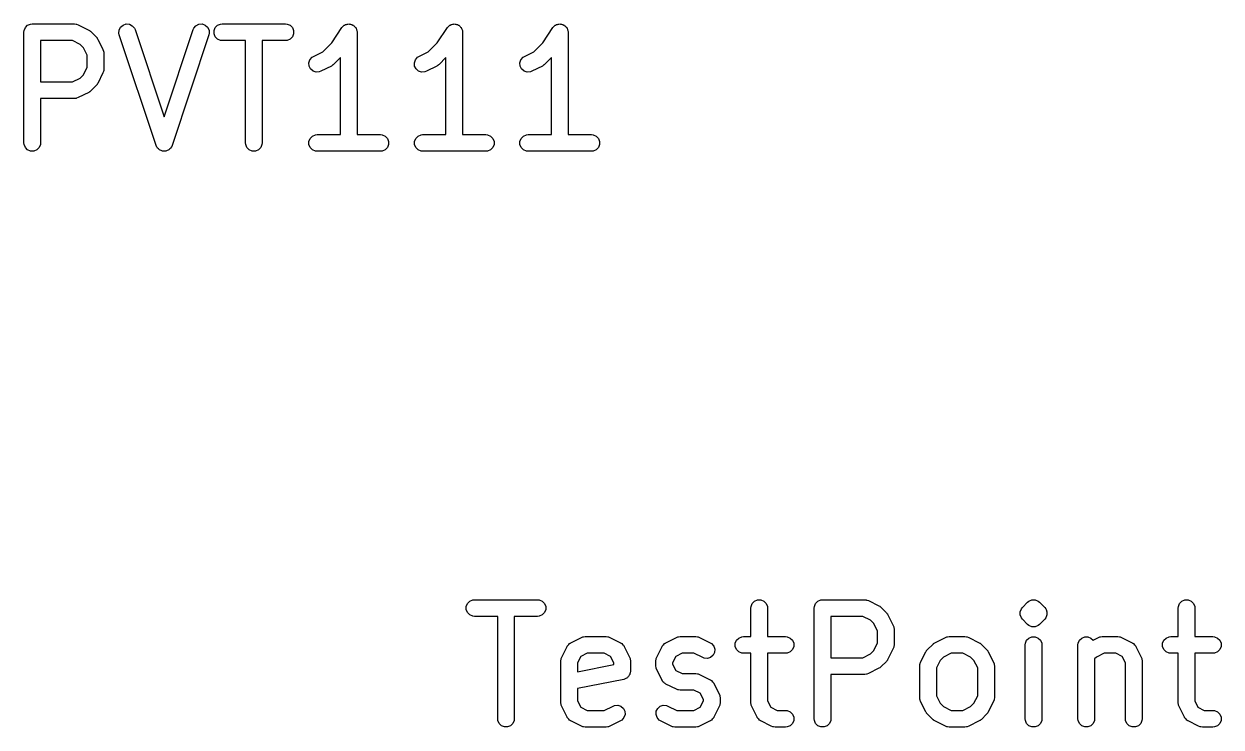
# Model space of a CAD drawing. Header units: millimetres. Extents: x 129 to 276, y -185 to -58.
# Drawn here: x 176.9 to 187.71, y -161.23 to -154.88 of the extents above; entities that cross this region are included whole.
import ezdxf

# ---------------------------------------------------------------- set-up
doc = ezdxf.new("R2010")
doc.units = ezdxf.units.MM
doc.layers.add('F.Fab', color=9, linetype='CONTINUOUS', true_color=0xafafaf)

msp = doc.modelspace()

# ---------------------------------------------------------------- linework, layer by layer
at = {"layer": 'F.Fab', "linetype": 'CONTINUOUS'}
for p, q in [((176.901191, -154.954819), (176.902632, -154.940187)), ((176.902632, -154.940187), (176.913831, -154.913151)), ((176.913831, -154.913151), (176.934523, -154.892459)), ((176.934523, -154.892459), (176.961559, -154.88126)), ((176.961559, -154.88126), (176.976191, -154.879819)), ((176.976191, -154.879819), (177.357143, -154.879819)), ((177.357143, -154.879819), (177.371775, -154.88126)), ((177.371775, -154.88126), (177.374264, -154.882291)), ((177.374264, -154.882291), (177.376952, -154.882482)), ((177.376952, -154.882482), (177.390684, -154.887737)), ((177.390684, -154.887737), (177.485922, -154.935356)), ((177.485922, -154.935356), (177.492221, -154.93932)), ((177.492221, -154.93932), (177.494049, -154.940078)), ((177.494049, -154.940078), (177.496105, -154.941766)), ((177.496105, -154.941766), (177.498365, -154.943188)), ((177.498365, -154.943188), (177.499664, -154.944686)), ((177.499664, -154.944686), (177.505414, -154.949405)), ((177.505414, -154.949405), (177.553033, -154.997024)), ((177.758923, -154.964199), (177.760998, -154.935009)), ((177.760998, -154.935009), (177.774084, -154.908836)), ((177.774084, -154.908836), (177.796191, -154.889662)), ((177.796191, -154.889662), (177.823954, -154.880408)), ((177.823954, -154.880408), (177.853144, -154.882483)), ((177.853144, -154.882483), (177.879317, -154.895569)), ((177.879317, -154.895569), (177.898491, -154.917676)), ((177.898491, -154.917676), (177.904485, -154.931102)), ((177.904485, -154.931102), (178.166667, -155.717648)), ((178.166667, -155.717648), (178.428849, -154.931102)), ((178.428849, -154.931102), (178.434843, -154.917677)), ((178.434843, -154.917677), (178.454017, -154.89557)), ((178.454017, -154.89557), (178.48019, -154.882483)), ((178.48019, -154.882483), (178.50938, -154.880408)), ((178.50938, -154.880408), (178.537142, -154.889662)), ((178.537142, -154.889662), (178.55925, -154.908836)), ((178.55925, -154.908836), (178.572336, -154.93501)), ((178.572336, -154.93501), (178.574411, -154.9642)), ((178.616918, -154.940187), (178.628117, -154.913151)), ((178.616918, -154.969451), (178.616918, -154.940187)), ((178.628117, -154.913151), (178.648809, -154.892459)), ((178.648809, -154.892459), (178.675845, -154.88126)), ((178.675845, -154.88126), (178.690477, -154.879819)), ((178.690477, -154.879819), (179.261905, -154.879819)), ((179.261905, -154.879819), (179.276537, -154.88126)), ((179.276537, -154.88126), (179.303573, -154.892459)), ((179.303573, -154.892459), (179.324265, -154.913151)), ((179.324265, -154.913151), (179.335464, -154.940187)), ((179.335464, -154.940187), (179.335464, -154.969451)), ((179.67981, -155.049896), (179.77093, -154.913216)), ((179.77093, -154.913216), (179.770964, -154.913173)), ((179.770964, -154.913173), (179.770974, -154.913151)), ((179.770974, -154.913151), (179.771025, -154.913099)), ((179.771025, -154.913099), (179.780246, -154.901841)), ((179.780246, -154.901841), (179.786415, -154.897709)), ((179.786415, -154.897709), (179.791666, -154.892459)), ((179.791666, -154.892459), (179.798455, -154.889646)), ((179.798455, -154.889646), (179.804561, -154.885558)), ((179.804561, -154.885558), (179.811841, -154.884101)), ((179.811841, -154.884101), (179.818702, -154.88126)), ((179.818702, -154.88126), (179.82605, -154.88126)), ((179.82605, -154.88126), (179.833255, -154.879819)), ((179.833255, -154.879819), (179.840539, -154.88126)), ((179.840539, -154.88126), (179.847966, -154.88126)), ((179.847966, -154.88126), (179.854754, -154.884072)), ((179.854754, -154.884072), (179.861963, -154.885498)), ((179.861963, -154.885498), (179.868142, -154.889617)), ((179.868142, -154.889617), (179.875002, -154.892459)), ((179.875002, -154.892459), (179.880195, -154.897652)), ((179.880195, -154.897652), (179.886312, -154.90173)), ((179.886312, -154.90173), (179.890445, -154.907902)), ((179.890445, -154.907902), (179.895694, -154.913151)), ((179.895694, -154.913151), (179.898505, -154.919938)), ((179.898505, -154.919938), (179.902595, -154.926045)), ((179.902595, -154.926045), (179.904051, -154.933326)), ((179.904051, -154.933326), (179.906893, -154.940187)), ((179.906893, -154.940187), (179.908318, -154.954663)), ((180.632191, -155.049896), (180.723311, -154.913216)), ((180.723311, -154.913216), (180.723345, -154.913173)), ((180.723345, -154.913173), (180.723355, -154.913151)), ((180.723355, -154.913151), (180.723406, -154.913099)), ((180.723406, -154.913099), (180.732627, -154.901841)), ((180.732627, -154.901841), (180.738796, -154.897709)), ((180.738796, -154.897709), (180.744047, -154.892459)), ((180.744047, -154.892459), (180.750836, -154.889646)), ((180.750836, -154.889646), (180.756942, -154.885558)), ((180.756942, -154.885558), (180.764222, -154.884101)), ((180.764222, -154.884101), (180.771083, -154.88126)), ((180.771083, -154.88126), (180.778431, -154.88126)), ((180.778431, -154.88126), (180.785636, -154.879819)), ((180.785636, -154.879819), (180.79292, -154.88126)), ((180.79292, -154.88126), (180.800347, -154.88126)), ((180.800347, -154.88126), (180.807135, -154.884072)), ((180.807135, -154.884072), (180.814344, -154.885498)), ((180.814344, -154.885498), (180.820523, -154.889617)), ((180.820523, -154.889617), (180.827383, -154.892459)), ((180.827383, -154.892459), (180.832576, -154.897652)), ((180.832576, -154.897652), (180.838693, -154.90173)), ((180.838693, -154.90173), (180.842826, -154.907902)), ((180.842826, -154.907902), (180.848075, -154.913151)), ((180.848075, -154.913151), (180.850886, -154.919938)), ((180.850886, -154.919938), (180.854976, -154.926045)), ((180.854976, -154.926045), (180.856432, -154.933326)), ((180.856432, -154.933326), (180.859274, -154.940187)), ((180.859274, -154.940187), (180.860699, -154.954663)), ((181.584572, -155.049896), (181.675692, -154.913216)), ((181.675692, -154.913216), (181.675726, -154.913173)), ((181.675726, -154.913173), (181.675736, -154.913151)), ((181.675736, -154.913151), (181.675787, -154.913099)), ((181.675787, -154.913099), (181.685008, -154.901841)), ((181.685008, -154.901841), (181.691177, -154.897709)), ((181.691177, -154.897709), (181.696428, -154.892459)), ((181.696428, -154.892459), (181.703217, -154.889646)), ((181.703217, -154.889646), (181.709323, -154.885558)), ((181.709323, -154.885558), (181.716603, -154.884101)), ((181.716603, -154.884101), (181.723464, -154.88126)), ((181.723464, -154.88126), (181.730812, -154.88126)), ((181.730812, -154.88126), (181.738017, -154.879819)), ((181.738017, -154.879819), (181.745301, -154.88126)), ((181.745301, -154.88126), (181.752728, -154.88126)), ((181.752728, -154.88126), (181.759516, -154.884072)), ((181.759516, -154.884072), (181.766725, -154.885498)), ((181.766725, -154.885498), (181.772904, -154.889617)), ((181.772904, -154.889617), (181.779764, -154.892459)), ((181.779764, -154.892459), (181.784957, -154.897652)), ((181.784957, -154.897652), (181.791074, -154.90173)), ((181.791074, -154.90173), (181.795207, -154.907902)), ((181.795207, -154.907902), (181.800456, -154.913151)), ((181.800456, -154.913151), (181.803267, -154.919938)), ((181.803267, -154.919938), (181.807357, -154.926045)), ((181.807357, -154.926045), (181.808813, -154.933326)), ((181.808813, -154.933326), (181.811655, -154.940187)), ((181.811655, -154.940187), (181.81308, -154.954663)), ((176.901191, -155.954819), (176.901191, -154.954819)), ((177.339438, -155.029819), (177.051191, -155.029819)), ((177.051191, -155.029819), (177.051191, -155.403628)), ((177.407954, -155.064077), (177.339438, -155.029819)), ((177.553033, -154.997024), (177.557751, -155.002773)), ((177.557751, -155.002773), (177.55925, -155.004073)), ((177.55925, -155.004073), (177.560671, -155.006332)), ((177.560671, -155.006332), (177.56236, -155.008389)), ((177.56236, -155.008389), (177.563117, -155.010216)), ((177.563117, -155.010216), (177.567082, -155.016516)), ((177.567082, -155.016516), (177.614701, -155.111754)), ((177.762183, -154.978536), (177.758923, -154.964199)), ((178.095516, -155.978536), (177.762183, -154.978536)), ((178.571151, -154.978536), (178.237818, -155.978536)), ((178.574411, -154.9642), (178.571151, -154.978536)), ((178.628117, -154.996487), (178.616918, -154.969451)), ((178.648809, -155.017179), (178.628117, -154.996487)), ((178.675845, -155.028378), (178.648809, -155.017179)), ((178.690477, -155.029819), (178.675845, -155.028378)), ((178.901191, -155.029819), (178.690477, -155.029819)), ((178.901191, -155.954819), (178.901191, -155.029819)), ((179.261905, -155.029819), (179.051191, -155.029819)), ((179.051191, -155.029819), (179.051191, -155.954819)), ((179.276537, -155.028378), (179.261905, -155.029819)), ((179.303573, -155.017179), (179.276537, -155.028378)), ((179.324265, -154.996487), (179.303573, -155.017179)), ((179.335464, -154.969451), (179.324265, -154.996487)), ((179.598431, -155.131275), (179.67981, -155.049896)), ((179.908318, -154.954663), (179.908334, -154.95474)), ((179.908334, -154.95474), (179.908328, -154.954766)), ((179.908328, -154.954766), (179.908334, -154.954819)), ((179.908334, -154.954819), (179.908334, -155.879819)), ((180.550812, -155.131275), (180.632191, -155.049896)), ((180.860699, -154.954663), (180.860715, -154.95474)), ((180.860715, -154.95474), (180.860709, -154.954766)), ((180.860709, -154.954766), (180.860715, -154.954819)), ((180.860715, -154.954819), (180.860715, -155.879819)), ((181.503193, -155.131275), (181.584572, -155.049896)), ((181.81308, -154.954663), (181.813096, -154.95474)), ((181.813096, -154.95474), (181.81309, -154.954766)), ((181.81309, -154.954766), (181.813096, -154.954819)), ((181.813096, -154.954819), (181.813096, -155.879819)), ((177.438361, -155.094484), (177.407954, -155.064077)), ((177.472619, -155.163), (177.438361, -155.094484)), ((177.472619, -155.270447), (177.472619, -155.163)), ((177.614701, -155.111754), (177.619956, -155.125485)), ((177.619956, -155.125485), (177.620147, -155.128174)), ((177.620147, -155.128174), (177.621178, -155.130663)), ((177.621178, -155.130663), (177.622619, -155.145295)), ((177.622619, -155.145295), (177.622619, -155.288152)), ((179.514079, -155.173451), (179.598431, -155.131275)), ((180.46646, -155.173451), (180.550812, -155.131275)), ((181.418841, -155.173451), (181.503193, -155.131275)), ((177.438361, -155.338963), (177.472619, -155.270447)), ((179.473209, -155.231152), (179.482463, -155.203391)), ((179.475283, -155.260342), (179.473209, -155.231152)), ((179.48837, -155.286517), (179.475283, -155.260342)), ((179.482463, -155.203391), (179.501636, -155.181283)), ((179.501636, -155.181283), (179.514079, -155.173451)), ((179.676399, -155.259996), (179.581161, -155.307615)), ((179.682698, -155.256031), (179.676399, -155.259996)), ((179.684526, -155.255274), (179.682698, -155.256031)), ((179.686582, -155.253585), (179.684526, -155.255274)), ((179.688842, -155.252164), (179.686582, -155.253585)), ((179.690141, -155.250665), (179.688842, -155.252164)), ((179.695891, -155.245947), (179.690141, -155.250665)), ((179.758334, -155.183504), (179.695891, -155.245947)), ((179.758334, -155.879819), (179.758334, -155.183504)), ((180.42559, -155.231152), (180.434844, -155.203391)), ((180.427664, -155.260342), (180.42559, -155.231152)), ((180.440751, -155.286517), (180.427664, -155.260342)), ((180.434844, -155.203391), (180.454017, -155.181283)), ((180.454017, -155.181283), (180.46646, -155.173451)), ((180.62878, -155.259996), (180.533542, -155.307615)), ((180.635079, -155.256031), (180.62878, -155.259996)), ((180.636907, -155.255274), (180.635079, -155.256031)), ((180.638963, -155.253585), (180.636907, -155.255274)), ((180.641223, -155.252164), (180.638963, -155.253585)), ((180.642522, -155.250665), (180.641223, -155.252164)), ((180.648272, -155.245947), (180.642522, -155.250665)), ((180.710715, -155.183504), (180.648272, -155.245947)), ((180.710715, -155.879819), (180.710715, -155.183504)), ((181.377971, -155.231152), (181.387225, -155.203391)), ((181.380045, -155.260342), (181.377971, -155.231152)), ((181.393132, -155.286517), (181.380045, -155.260342)), ((181.387225, -155.203391), (181.406398, -155.181283)), ((181.406398, -155.181283), (181.418841, -155.173451)), ((181.581161, -155.259996), (181.485923, -155.307615)), ((181.58746, -155.256031), (181.581161, -155.259996)), ((181.589288, -155.255274), (181.58746, -155.256031)), ((181.591344, -155.253585), (181.589288, -155.255274)), ((181.593604, -155.252164), (181.591344, -155.253585)), ((181.594903, -155.250665), (181.593604, -155.252164)), ((181.600653, -155.245947), (181.594903, -155.250665)), ((181.663096, -155.183504), (181.600653, -155.245947)), ((181.663096, -155.879819), (181.663096, -155.183504)), ((177.339438, -155.403628), (177.407954, -155.36937)), ((177.407954, -155.36937), (177.438361, -155.338963)), ((177.614701, -155.321693), (177.567082, -155.416931)), ((177.619956, -155.307962), (177.614701, -155.321693)), ((177.620147, -155.305272), (177.619956, -155.307962)), ((177.621178, -155.302784), (177.620147, -155.305272)), ((177.622619, -155.288152), (177.621178, -155.302784)), ((179.510478, -155.30569), (179.48837, -155.286517)), ((179.538239, -155.314944), (179.510478, -155.30569)), ((179.567429, -155.31287), (179.538239, -155.314944)), ((179.581161, -155.307615), (179.567429, -155.31287)), ((180.462859, -155.30569), (180.440751, -155.286517)), ((180.49062, -155.314944), (180.462859, -155.30569)), ((180.51981, -155.31287), (180.49062, -155.314944)), ((180.533542, -155.307615), (180.51981, -155.31287)), ((181.41524, -155.30569), (181.393132, -155.286517)), ((181.443001, -155.314944), (181.41524, -155.30569)), ((181.472191, -155.31287), (181.443001, -155.314944)), ((181.485923, -155.307615), (181.472191, -155.31287)), ((177.051191, -155.403628), (177.339438, -155.403628)), ((177.494049, -155.493369), (177.492221, -155.494126)), ((177.496105, -155.49168), (177.494049, -155.493369)), ((177.498365, -155.490259), (177.496105, -155.49168)), ((177.499664, -155.48876), (177.498365, -155.490259)), ((177.505414, -155.484042), (177.499664, -155.48876)), ((177.553033, -155.436423), (177.505414, -155.484042)), ((177.557751, -155.430673), (177.553033, -155.436423)), ((177.55925, -155.429374), (177.557751, -155.430673)), ((177.560671, -155.427114), (177.55925, -155.429374)), ((177.56236, -155.425058), (177.560671, -155.427114)), ((177.563117, -155.42323), (177.56236, -155.425058)), ((177.567082, -155.416931), (177.563117, -155.42323)), ((177.357143, -155.553628), (177.051191, -155.553628)), ((177.051191, -155.553628), (177.051191, -155.954819)), ((177.371775, -155.552187), (177.357143, -155.553628)), ((177.374264, -155.551155), (177.371775, -155.552187)), ((177.376952, -155.550965), (177.374264, -155.551155)), ((177.390684, -155.54571), (177.376952, -155.550965)), ((177.485922, -155.498091), (177.390684, -155.54571)), ((177.492221, -155.494126), (177.485922, -155.498091)), ((179.474061, -155.940187), (179.48526, -155.913151)), ((179.48526, -155.913151), (179.505952, -155.892459)), ((179.505952, -155.892459), (179.532988, -155.88126)), ((179.532988, -155.88126), (179.54762, -155.879819)), ((179.54762, -155.879819), (179.758334, -155.879819)), ((179.908334, -155.879819), (180.119048, -155.879819)), ((180.119048, -155.879819), (180.13368, -155.88126)), ((180.13368, -155.88126), (180.160716, -155.892459)), ((180.160716, -155.892459), (180.181408, -155.913151)), ((180.181408, -155.913151), (180.192607, -155.940187)), ((180.426442, -155.940187), (180.437641, -155.913151)), ((180.437641, -155.913151), (180.458333, -155.892459)), ((180.458333, -155.892459), (180.485369, -155.88126)), ((180.485369, -155.88126), (180.500001, -155.879819)), ((180.500001, -155.879819), (180.710715, -155.879819)), ((180.860715, -155.879819), (181.071429, -155.879819)), ((181.071429, -155.879819), (181.086061, -155.88126)), ((181.086061, -155.88126), (181.113097, -155.892459)), ((181.113097, -155.892459), (181.133789, -155.913151)), ((181.133789, -155.913151), (181.144988, -155.940187)), ((181.378823, -155.940187), (181.390022, -155.913151)), ((181.390022, -155.913151), (181.410714, -155.892459)), ((181.410714, -155.892459), (181.43775, -155.88126)), ((181.43775, -155.88126), (181.452382, -155.879819)), ((181.452382, -155.879819), (181.663096, -155.879819)), ((181.813096, -155.879819), (182.02381, -155.879819)), ((182.02381, -155.879819), (182.038442, -155.88126)), ((182.038442, -155.88126), (182.065478, -155.892459)), ((182.065478, -155.892459), (182.08617, -155.913151)), ((182.08617, -155.913151), (182.097369, -155.940187)), ((176.902632, -155.969451), (176.901191, -155.954819)), ((176.913831, -155.996487), (176.902632, -155.969451)), ((176.934523, -156.017179), (176.913831, -155.996487)), ((176.961559, -156.028378), (176.934523, -156.017179)), ((176.990823, -156.028378), (176.961559, -156.028378)), ((177.017859, -156.017179), (176.990823, -156.028378)), ((177.038551, -155.996487), (177.017859, -156.017179)), ((177.04975, -155.969451), (177.038551, -155.996487)), ((177.051191, -155.954819), (177.04975, -155.969451)), ((178.10151, -155.991961), (178.095516, -155.978536)), ((178.10502, -155.996008), (178.10151, -155.991961)), ((178.107417, -156.000802), (178.10502, -155.996008)), ((178.114525, -156.006967), (178.107417, -156.000802)), ((178.120684, -156.014068), (178.114525, -156.006967)), ((178.125473, -156.016462), (178.120684, -156.014068)), ((178.129524, -156.019976), (178.125473, -156.016462)), ((178.138449, -156.02295), (178.129524, -156.019976)), ((178.146857, -156.027155), (178.138449, -156.02295)), ((178.152201, -156.027534), (178.146857, -156.027155)), ((178.157287, -156.02923), (178.152201, -156.027534)), ((178.166667, -156.028563), (178.157287, -156.02923)), ((178.176047, -156.02923), (178.166667, -156.028563)), ((178.181132, -156.027534), (178.176047, -156.02923)), ((178.186477, -156.027155), (178.181132, -156.027534)), ((178.194887, -156.022949), (178.186477, -156.027155)), ((178.203809, -156.019976), (178.194887, -156.022949)), ((178.207856, -156.016465), (178.203809, -156.019976)), ((178.21265, -156.014069), (178.207856, -156.016465)), ((178.218813, -156.006963), (178.21265, -156.014069)), ((178.225917, -156.000802), (178.218813, -156.006963)), ((178.228312, -155.99601), (178.225917, -156.000802)), ((178.231824, -155.991962), (178.228312, -155.99601)), ((178.237818, -155.978536), (178.231824, -155.991962)), ((178.902632, -155.969451), (178.901191, -155.954819)), ((178.913831, -155.996487), (178.902632, -155.969451)), ((178.934523, -156.017179), (178.913831, -155.996487)), ((178.961559, -156.028378), (178.934523, -156.017179)), ((178.990823, -156.028378), (178.961559, -156.028378)), ((179.017859, -156.017179), (178.990823, -156.028378)), ((179.038551, -155.996487), (179.017859, -156.017179)), ((179.04975, -155.969451), (179.038551, -155.996487)), ((179.051191, -155.954819), (179.04975, -155.969451)), ((179.474061, -155.969451), (179.474061, -155.940187)), ((179.48526, -155.996487), (179.474061, -155.969451)), ((179.505952, -156.017179), (179.48526, -155.996487)), ((179.532988, -156.028378), (179.505952, -156.017179)), ((179.54762, -156.029819), (179.532988, -156.028378)), ((180.119048, -156.029819), (179.54762, -156.029819)), ((180.13368, -156.028378), (180.119048, -156.029819)), ((180.160716, -156.017179), (180.13368, -156.028378)), ((180.181408, -155.996487), (180.160716, -156.017179)), ((180.192607, -155.969451), (180.181408, -155.996487)), ((180.192607, -155.940187), (180.192607, -155.969451)), ((180.426442, -155.969451), (180.426442, -155.940187)), ((180.437641, -155.996487), (180.426442, -155.969451)), ((180.458333, -156.017179), (180.437641, -155.996487)), ((180.485369, -156.028378), (180.458333, -156.017179)), ((180.500001, -156.029819), (180.485369, -156.028378)), ((181.071429, -156.029819), (180.500001, -156.029819)), ((181.086061, -156.028378), (181.071429, -156.029819)), ((181.113097, -156.017179), (181.086061, -156.028378)), ((181.133789, -155.996487), (181.113097, -156.017179)), ((181.144988, -155.969451), (181.133789, -155.996487)), ((181.144988, -155.940187), (181.144988, -155.969451)), ((181.378823, -155.969451), (181.378823, -155.940187)), ((181.390022, -155.996487), (181.378823, -155.969451)), ((181.410714, -156.017179), (181.390022, -155.996487)), ((181.43775, -156.028378), (181.410714, -156.017179)), ((181.452382, -156.029819), (181.43775, -156.028378)), ((182.02381, -156.029819), (181.452382, -156.029819)), ((182.038442, -156.028378), (182.02381, -156.029819)), ((182.065478, -156.017179), (182.038442, -156.028378)), ((182.08617, -155.996487), (182.065478, -156.017179)), ((182.097369, -155.969451), (182.08617, -155.996487)), ((182.097369, -155.940187), (182.097369, -155.969451)), ((180.893107, -160.140187), (180.904306, -160.113151)), ((180.893107, -160.169451), (180.893107, -160.140187)), ((180.904306, -160.113151), (180.924998, -160.092459)), ((180.924998, -160.092459), (180.952034, -160.08126)), ((180.952034, -160.08126), (180.966666, -160.079819)), ((180.966666, -160.079819), (181.538094, -160.079819)), ((181.538094, -160.079819), (181.552726, -160.08126)), ((181.552726, -160.08126), (181.579762, -160.092459)), ((181.579762, -160.092459), (181.600454, -160.113151)), ((181.600454, -160.113151), (181.611653, -160.140187)), ((181.611653, -160.140187), (181.611653, -160.169451)), ((183.463095, -160.154819), (183.464536, -160.140187)), ((183.464536, -160.140187), (183.475735, -160.113151)), ((183.475735, -160.113151), (183.496427, -160.092459)), ((183.496427, -160.092459), (183.523463, -160.08126)), ((183.523463, -160.08126), (183.552727, -160.08126)), ((183.552727, -160.08126), (183.579763, -160.092459)), ((183.579763, -160.092459), (183.600455, -160.113151)), ((183.600455, -160.113151), (183.611654, -160.140187)), ((183.611654, -160.140187), (183.613095, -160.154819)), ((184.034524, -160.154819), (184.035965, -160.140187)), ((184.035965, -160.140187), (184.047164, -160.113151)), ((184.047164, -160.113151), (184.067856, -160.092459)), ((184.067856, -160.092459), (184.094892, -160.08126)), ((184.094892, -160.08126), (184.109524, -160.079819)), ((184.109524, -160.079819), (184.490476, -160.079819)), ((184.490476, -160.079819), (184.505108, -160.08126)), ((184.505108, -160.08126), (184.507597, -160.082291)), ((184.507597, -160.082291), (184.510285, -160.082482)), ((184.510285, -160.082482), (184.524017, -160.087737)), ((184.524017, -160.087737), (184.619255, -160.135356)), ((184.619255, -160.135356), (184.625554, -160.13932)), ((184.625554, -160.13932), (184.627382, -160.140078)), ((184.627382, -160.140078), (184.629438, -160.141766)), ((185.913634, -160.149405), (185.961253, -160.101786)), ((185.961253, -160.101786), (185.972618, -160.092459)), ((185.972618, -160.092459), (185.999654, -160.08126)), ((185.999654, -160.08126), (186.028917, -160.08126)), ((186.028917, -160.08126), (186.028918, -160.08126)), ((186.028918, -160.08126), (186.055954, -160.092459)), ((186.055954, -160.092459), (186.067319, -160.101786)), ((186.067319, -160.101786), (186.114938, -160.149405)), ((187.320238, -160.154819), (187.321679, -160.140187)), ((187.321679, -160.140187), (187.332878, -160.113151)), ((187.332878, -160.113151), (187.35357, -160.092459)), ((187.35357, -160.092459), (187.380606, -160.08126)), ((187.380606, -160.08126), (187.40987, -160.08126)), ((187.40987, -160.08126), (187.436906, -160.092459)), ((187.436906, -160.092459), (187.457598, -160.113151)), ((187.457598, -160.113151), (187.468797, -160.140187)), ((187.468797, -160.140187), (187.470238, -160.154819)), ((180.904306, -160.196487), (180.893107, -160.169451)), ((180.924998, -160.217179), (180.904306, -160.196487)), ((180.952034, -160.228378), (180.924998, -160.217179)), ((180.966666, -160.229819), (180.952034, -160.228378)), ((181.17738, -160.229819), (180.966666, -160.229819)), ((181.17738, -161.154819), (181.17738, -160.229819)), ((181.538094, -160.229819), (181.32738, -160.229819)), ((181.32738, -160.229819), (181.32738, -161.154819)), ((181.552726, -160.228378), (181.538094, -160.229819)), ((181.579762, -160.217179), (181.552726, -160.228378)), ((181.600454, -160.196487), (181.579762, -160.217179)), ((181.611653, -160.169451), (181.600454, -160.196487)), ((183.463095, -160.413152), (183.463095, -160.154819)), ((183.613095, -160.154819), (183.613095, -160.413152)), ((184.034524, -161.154819), (184.034524, -160.154819)), ((184.472771, -160.229819), (184.184524, -160.229819)), ((184.184524, -160.229819), (184.184524, -160.603628)), ((184.541287, -160.264077), (184.472771, -160.229819)), ((184.629438, -160.141766), (184.631698, -160.143188)), ((184.631698, -160.143188), (184.632997, -160.144686)), ((184.632997, -160.144686), (184.638747, -160.149405)), ((184.638747, -160.149405), (184.686366, -160.197024)), ((184.686366, -160.197024), (184.691084, -160.202773)), ((184.691084, -160.202773), (184.692583, -160.204073)), ((184.692583, -160.204073), (184.694004, -160.206332)), ((184.694004, -160.206332), (184.695693, -160.208389)), ((184.695693, -160.208389), (184.69645, -160.210216)), ((184.69645, -160.210216), (184.700415, -160.216516)), ((184.700415, -160.216516), (184.748034, -160.311754)), ((185.893108, -160.187807), (185.904307, -160.16077)), ((185.893108, -160.217069), (185.893108, -160.187807)), ((185.904307, -160.244106), (185.893108, -160.217069)), ((185.904307, -160.16077), (185.913634, -160.149405)), ((185.913634, -160.255471), (185.904307, -160.244106)), ((186.114938, -160.149405), (186.124265, -160.16077)), ((186.124265, -160.244106), (186.114938, -160.255471)), ((186.124265, -160.16077), (186.127861, -160.169451)), ((186.135464, -160.21707), (186.124265, -160.244106)), ((186.127861, -160.169451), (186.135464, -160.187807)), ((186.135464, -160.187807), (186.135464, -160.21707)), ((187.320238, -160.413152), (187.320238, -160.154819)), ((187.470238, -160.154819), (187.470238, -160.413152)), ((184.571694, -160.294484), (184.541287, -160.264077)), ((184.605952, -160.363), (184.571694, -160.294484)), ((184.748034, -160.311754), (184.753289, -160.325485)), ((184.753289, -160.325485), (184.75348, -160.328174)), ((184.75348, -160.328174), (184.754511, -160.330663)), ((184.754511, -160.330663), (184.755952, -160.345295)), ((184.755952, -160.345295), (184.755952, -160.488152)), ((185.961253, -160.30309), (185.913634, -160.255471)), ((185.972618, -160.312417), (185.961253, -160.30309)), ((185.999654, -160.323616), (185.972618, -160.312417)), ((185.999655, -160.323616), (185.999654, -160.323616)), ((186.028917, -160.323616), (185.999655, -160.323616)), ((186.028918, -160.323616), (186.028917, -160.323616)), ((186.055954, -160.312417), (186.028918, -160.323616)), ((186.067319, -160.30309), (186.055954, -160.312417)), ((186.114938, -160.255471), (186.067319, -160.30309)), ((181.837887, -160.468689), (181.933125, -160.42107)), ((181.933125, -160.42107), (181.946856, -160.415815)), ((181.946856, -160.415815), (181.949545, -160.415623)), ((181.949545, -160.415623), (181.952034, -160.414593)), ((181.952034, -160.414593), (181.966666, -160.413152)), ((181.966666, -160.413152), (182.157142, -160.413152)), ((182.157142, -160.413152), (182.171774, -160.414593)), ((182.171774, -160.414593), (182.174263, -160.415624)), ((182.174263, -160.415624), (182.176951, -160.415815)), ((182.176951, -160.415815), (182.190683, -160.42107)), ((182.190683, -160.42107), (182.285921, -160.468689)), ((182.69503, -160.468689), (182.790268, -160.42107)), ((182.790268, -160.42107), (182.803999, -160.415815)), ((182.803999, -160.415815), (182.806688, -160.415623)), ((182.806688, -160.415623), (182.809177, -160.414593)), ((182.809177, -160.414593), (182.823809, -160.413152)), ((182.823809, -160.413152), (182.966666, -160.413152)), ((182.966666, -160.413152), (182.981298, -160.414593)), ((182.981298, -160.414593), (182.983787, -160.415624)), ((182.983787, -160.415624), (182.986475, -160.415815)), ((182.986475, -160.415815), (183.000207, -160.42107)), ((183.000207, -160.42107), (183.095445, -160.468689)), ((183.321679, -160.47352), (183.332878, -160.446484)), ((183.332878, -160.446484), (183.35357, -160.425792)), ((183.35357, -160.425792), (183.380606, -160.414593)), ((183.380606, -160.414593), (183.395238, -160.413152)), ((183.395238, -160.413152), (183.463095, -160.413152)), ((183.613095, -160.413152), (183.77619, -160.413152)), ((183.77619, -160.413152), (183.790822, -160.414593)), ((183.790822, -160.414593), (183.817858, -160.425792)), ((183.817858, -160.425792), (183.83855, -160.446484)), ((183.83855, -160.446484), (183.849749, -160.47352)), ((184.605952, -160.470447), (184.605952, -160.363)), ((185.123602, -160.468689), (185.21884, -160.42107)), ((185.21884, -160.42107), (185.232571, -160.415815)), ((185.232571, -160.415815), (185.23526, -160.415623)), ((185.23526, -160.415623), (185.237749, -160.414593)), ((185.237749, -160.414593), (185.252381, -160.413152)), ((185.252381, -160.413152), (185.395238, -160.413152)), ((185.395238, -160.413152), (185.40987, -160.414593)), ((185.40987, -160.414593), (185.412359, -160.415624)), ((185.412359, -160.415624), (185.415047, -160.415815)), ((185.415047, -160.415815), (185.428779, -160.42107)), ((185.428779, -160.42107), (185.524017, -160.468689)), ((185.940727, -160.47352), (185.951926, -160.446484)), ((185.951926, -160.446484), (185.972618, -160.425792)), ((185.972618, -160.425792), (185.999654, -160.414593)), ((185.999654, -160.414593), (186.028918, -160.414593)), ((186.028918, -160.414593), (186.055954, -160.425792)), ((186.055954, -160.425792), (186.076646, -160.446484)), ((186.076646, -160.446484), (186.087845, -160.47352)), ((186.416917, -160.47352), (186.428116, -160.446484)), ((186.428116, -160.446484), (186.448808, -160.425792)), ((186.448808, -160.425792), (186.475844, -160.414593)), ((186.475844, -160.414593), (186.505108, -160.414593)), ((186.505108, -160.414593), (186.532144, -160.425792)), ((186.532144, -160.425792), (186.551545, -160.445193)), ((186.551545, -160.445193), (186.599792, -160.42107)), ((186.599792, -160.42107), (186.613523, -160.415815)), ((186.613523, -160.415815), (186.616212, -160.415623)), ((186.616212, -160.415623), (186.618701, -160.414593)), ((186.618701, -160.414593), (186.633333, -160.413152)), ((186.633333, -160.413152), (186.77619, -160.413152)), ((186.77619, -160.413152), (186.790822, -160.414593)), ((186.790822, -160.414593), (186.793311, -160.415624)), ((186.793311, -160.415624), (186.795999, -160.415815)), ((186.795999, -160.415815), (186.809731, -160.42107)), ((186.809731, -160.42107), (186.904969, -160.468689)), ((187.178822, -160.47352), (187.190021, -160.446484)), ((187.190021, -160.446484), (187.210713, -160.425792)), ((187.210713, -160.425792), (187.237749, -160.414593)), ((187.237749, -160.414593), (187.252381, -160.413152)), ((187.252381, -160.413152), (187.320238, -160.413152)), ((187.470238, -160.413152), (187.633333, -160.413152)), ((187.633333, -160.413152), (187.647965, -160.414593)), ((187.647965, -160.414593), (187.675001, -160.425792)), ((187.675001, -160.425792), (187.695693, -160.446484)), ((187.695693, -160.446484), (187.706892, -160.47352)), ((181.756727, -160.597468), (181.804346, -160.50223)), ((181.804346, -160.50223), (181.805886, -160.499782)), ((181.805886, -160.499782), (181.806271, -160.498629)), ((181.806271, -160.498629), (181.807516, -160.497192)), ((181.807516, -160.497192), (181.812178, -160.489787)), ((181.812178, -160.489787), (181.819282, -160.483625)), ((181.819282, -160.483625), (181.825444, -160.476521)), ((181.825444, -160.476521), (181.832849, -160.471859)), ((181.832849, -160.471859), (181.834286, -160.470614)), ((181.834286, -160.470614), (181.835439, -160.470229)), ((181.835439, -160.470229), (181.837887, -160.468689)), ((181.984371, -160.563152), (181.927329, -160.591672)), ((182.139437, -160.563152), (181.984371, -160.563152)), ((182.196478, -160.591672), (182.139437, -160.563152)), ((182.285921, -160.468689), (182.288368, -160.470229)), ((182.288368, -160.470229), (182.289522, -160.470614)), ((182.289522, -160.470614), (182.290958, -160.471859)), ((182.290958, -160.471859), (182.298364, -160.476521)), ((182.298364, -160.476521), (182.304525, -160.483625)), ((182.304525, -160.483625), (182.31163, -160.489787)), ((182.31163, -160.489787), (182.316291, -160.497192)), ((182.316291, -160.497192), (182.317537, -160.498629)), ((182.317537, -160.498629), (182.317921, -160.499782)), ((182.317921, -160.499782), (182.319462, -160.50223)), ((182.319462, -160.50223), (182.367081, -160.597468)), ((182.61387, -160.597468), (182.661489, -160.50223)), ((182.661489, -160.50223), (182.663029, -160.499782)), ((182.663029, -160.499782), (182.663414, -160.498629)), ((182.663414, -160.498629), (182.664659, -160.497192)), ((182.664659, -160.497192), (182.669321, -160.489787)), ((182.669321, -160.489787), (182.676425, -160.483625)), ((182.676425, -160.483625), (182.682587, -160.476521)), ((182.682587, -160.476521), (182.689992, -160.471859)), ((182.689992, -160.471859), (182.691429, -160.470614)), ((182.691429, -160.470614), (182.692582, -160.470229)), ((182.692582, -160.470229), (182.69503, -160.468689)), ((182.841514, -160.563152), (182.784472, -160.591672)), ((182.948961, -160.563152), (182.841514, -160.563152)), ((183.028363, -160.602853), (182.948961, -160.563152)), ((183.095445, -160.468689), (183.107888, -160.476521)), ((183.107888, -160.476521), (183.127061, -160.498629)), ((183.134241, -160.55558), (183.121153, -160.581755)), ((183.127061, -160.498629), (183.136315, -160.52639)), ((183.136315, -160.52639), (183.134241, -160.55558)), ((183.321679, -160.502784), (183.321679, -160.47352)), ((183.332878, -160.52982), (183.321679, -160.502784)), ((183.35357, -160.550512), (183.332878, -160.52982)), ((183.380606, -160.561711), (183.35357, -160.550512)), ((183.395238, -160.563152), (183.380606, -160.561711)), ((183.463095, -160.563152), (183.395238, -160.563152)), ((183.463095, -161.011961), (183.463095, -160.563152)), ((183.77619, -160.563152), (183.613095, -160.563152)), ((183.613095, -160.563152), (183.613095, -160.994256)), ((183.790822, -160.561711), (183.77619, -160.563152)), ((183.817858, -160.550512), (183.790822, -160.561711)), ((183.83855, -160.52982), (183.817858, -160.550512)), ((183.849749, -160.502784), (183.83855, -160.52982)), ((183.849749, -160.47352), (183.849749, -160.502784)), ((184.472771, -160.603628), (184.541287, -160.56937)), ((184.541287, -160.56937), (184.571694, -160.538963)), ((184.571694, -160.538963), (184.605952, -160.470447)), ((184.748034, -160.521693), (184.700415, -160.616931)), ((184.753289, -160.507962), (184.748034, -160.521693)), ((184.75348, -160.505272), (184.753289, -160.507962)), ((184.754511, -160.502784), (184.75348, -160.505272)), ((184.755952, -160.488152), (184.754511, -160.502784)), ((184.994823, -160.645087), (185.042442, -160.549849)), ((185.042442, -160.549849), (185.046406, -160.543549)), ((185.046406, -160.543549), (185.047164, -160.541722)), ((185.047164, -160.541722), (185.048852, -160.539665)), ((185.048852, -160.539665), (185.050274, -160.537406)), ((185.050274, -160.537406), (185.051772, -160.536106)), ((185.051772, -160.536106), (185.056491, -160.530357)), ((185.056491, -160.530357), (185.10411, -160.482738)), ((185.10411, -160.482738), (185.109859, -160.478019)), ((185.109859, -160.478019), (185.111159, -160.476521)), ((185.111159, -160.476521), (185.113418, -160.475099)), ((185.113418, -160.475099), (185.115475, -160.473411)), ((185.115475, -160.473411), (185.117302, -160.472653)), ((185.117302, -160.472653), (185.123602, -160.468689)), ((185.270086, -160.563152), (185.20157, -160.59741)), ((185.377533, -160.563152), (185.270086, -160.563152)), ((185.446049, -160.59741), (185.377533, -160.563152)), ((185.524017, -160.468689), (185.530316, -160.472653)), ((185.530316, -160.472653), (185.532144, -160.473411)), ((185.532144, -160.473411), (185.5342, -160.475099)), ((185.5342, -160.475099), (185.53646, -160.476521)), ((185.53646, -160.476521), (185.537759, -160.478019)), ((185.537759, -160.478019), (185.543509, -160.482738)), ((185.543509, -160.482738), (185.591128, -160.530357)), ((185.591128, -160.530357), (185.595846, -160.536106)), ((185.595846, -160.536106), (185.597345, -160.537406)), ((185.597345, -160.537406), (185.598766, -160.539665)), ((185.598766, -160.539665), (185.600455, -160.541722)), ((185.600455, -160.541722), (185.601212, -160.543549)), ((185.601212, -160.543549), (185.605177, -160.549849)), ((185.605177, -160.549849), (185.652796, -160.645087)), ((185.939286, -160.488152), (185.940727, -160.47352)), ((185.939286, -161.154819), (185.939286, -160.488152)), ((186.087845, -160.47352), (186.089286, -160.488152)), ((186.089286, -160.488152), (186.089286, -161.154819)), ((186.415476, -160.488152), (186.416917, -160.47352)), ((186.415476, -161.154819), (186.415476, -160.488152)), ((186.651038, -160.563152), (186.582522, -160.59741)), ((186.758485, -160.563152), (186.651038, -160.563152)), ((186.815526, -160.591672), (186.758485, -160.563152)), ((186.904969, -160.468689), (186.907416, -160.470229)), ((186.907416, -160.470229), (186.90857, -160.470614)), ((186.90857, -160.470614), (186.910006, -160.471859)), ((186.910006, -160.471859), (186.917412, -160.476521)), ((186.917412, -160.476521), (186.923573, -160.483625)), ((186.923573, -160.483625), (186.930678, -160.489787)), ((186.930678, -160.489787), (186.935339, -160.497192)), ((186.935339, -160.497192), (186.936585, -160.498629)), ((186.936585, -160.498629), (186.936969, -160.499782)), ((186.936969, -160.499782), (186.93851, -160.50223)), ((186.93851, -160.50223), (186.986129, -160.597468)), ((187.178822, -160.502784), (187.178822, -160.47352)), ((187.190021, -160.52982), (187.178822, -160.502784)), ((187.210713, -160.550512), (187.190021, -160.52982)), ((187.237749, -160.561711), (187.210713, -160.550512)), ((187.252381, -160.563152), (187.237749, -160.561711)), ((187.320238, -160.563152), (187.252381, -160.563152)), ((187.320238, -161.011961), (187.320238, -160.563152)), ((187.633333, -160.563152), (187.470238, -160.563152)), ((187.470238, -160.563152), (187.470238, -160.994256)), ((187.647965, -160.561711), (187.633333, -160.563152)), ((187.675001, -160.550512), (187.647965, -160.561711)), ((187.695693, -160.52982), (187.675001, -160.550512)), ((187.706892, -160.502784), (187.695693, -160.52982)), ((187.706892, -160.47352), (187.706892, -160.502784)), ((181.748809, -160.631009), (181.75025, -160.616377)), ((181.748809, -161.011961), (181.748809, -160.631009)), ((181.75025, -160.616377), (181.751281, -160.613887)), ((181.751281, -160.613887), (181.751472, -160.6112)), ((181.751472, -160.6112), (181.756727, -160.597468)), ((181.927329, -160.591672), (181.898809, -160.648714)), ((181.898809, -160.648714), (181.898809, -160.729999)), ((181.898809, -160.729999), (182.224999, -160.664762)), ((182.224999, -160.648714), (182.196478, -160.591672)), ((182.224999, -160.664762), (182.224999, -160.648714)), ((182.367081, -160.597468), (182.372336, -160.611199)), ((182.372336, -160.611199), (182.372527, -160.613888)), ((182.372527, -160.613888), (182.373558, -160.616377)), ((182.373558, -160.616377), (182.374999, -160.631009)), ((182.374999, -160.631009), (182.374999, -160.726247)), ((182.605952, -160.631009), (182.607393, -160.616377)), ((182.605952, -160.678628), (182.605952, -160.631009)), ((182.607393, -160.69326), (182.605952, -160.678628)), ((182.607393, -160.616377), (182.608424, -160.613887)), ((182.608424, -160.613887), (182.608615, -160.6112)), ((182.608615, -160.6112), (182.61387, -160.597468)), ((182.784472, -160.591672), (182.755952, -160.648714)), ((182.755952, -160.648714), (182.755952, -160.660923)), ((182.755952, -160.660923), (182.784472, -160.717964)), ((183.042094, -160.608108), (183.028363, -160.602853)), ((183.071284, -160.610182), (183.042094, -160.608108)), ((183.099046, -160.600928), (183.071284, -160.610182)), ((183.121153, -160.581755), (183.099046, -160.600928)), ((184.184524, -160.603628), (184.472771, -160.603628)), ((184.686366, -160.636423), (184.638747, -160.684042)), ((184.691084, -160.630673), (184.686366, -160.636423)), ((184.692583, -160.629374), (184.691084, -160.630673)), ((184.694004, -160.627114), (184.692583, -160.629374)), ((184.695693, -160.625058), (184.694004, -160.627114)), ((184.69645, -160.62323), (184.695693, -160.625058)), ((184.700415, -160.616931), (184.69645, -160.62323)), ((184.986905, -160.678628), (184.988346, -160.663996)), ((184.986905, -160.964342), (184.986905, -160.678628)), ((184.988346, -160.663996), (184.989377, -160.661506)), ((184.989377, -160.661506), (184.989568, -160.658819)), ((184.989568, -160.658819), (184.994823, -160.645087)), ((185.171163, -160.627817), (185.136905, -160.696333)), ((185.20157, -160.59741), (185.171163, -160.627817)), ((185.476456, -160.627817), (185.446049, -160.59741)), ((185.510714, -160.696333), (185.476456, -160.627817)), ((185.652796, -160.645087), (185.658051, -160.658818)), ((185.658051, -160.658818), (185.658242, -160.661507)), ((185.658242, -160.661507), (185.659273, -160.663996)), ((185.659273, -160.663996), (185.660714, -160.678628)), ((185.660714, -160.678628), (185.660714, -160.964342)), ((186.582522, -160.59741), (186.565476, -160.614456)), ((186.565476, -160.614456), (186.565476, -161.154819)), ((186.844047, -160.648714), (186.815526, -160.591672)), ((186.844047, -161.154819), (186.844047, -160.648714)), ((186.986129, -160.597468), (186.991384, -160.611199)), ((186.991384, -160.611199), (186.991575, -160.613888)), ((186.991575, -160.613888), (186.992606, -160.616377)), ((186.992606, -160.616377), (186.994047, -160.631009)), ((186.994047, -160.631009), (186.994047, -161.154819)), ((182.341667, -160.788607), (182.334878, -160.791419)), ((182.346919, -160.783354), (182.341667, -160.788607)), ((182.353087, -160.779224), (182.346919, -160.783354)), ((182.357161, -160.773113), (182.353087, -160.779224)), ((182.362359, -160.767915), (182.357161, -160.773113)), ((182.365202, -160.761051), (182.362359, -160.767915)), ((182.369319, -160.754876), (182.365202, -160.761051)), ((182.370744, -160.74767), (182.369319, -160.754876)), ((182.373558, -160.740879), (182.370744, -160.74767)), ((182.374999, -160.726247), (182.373558, -160.740879)), ((182.608424, -160.695749), (182.607393, -160.69326)), ((182.608615, -160.698437), (182.608424, -160.695749)), ((182.61387, -160.712169), (182.608615, -160.698437)), ((182.661489, -160.807407), (182.61387, -160.712169)), ((182.784472, -160.717964), (182.841514, -160.746485)), ((182.841514, -160.746485), (182.966666, -160.746485)), ((182.966666, -160.746485), (182.981298, -160.747926)), ((182.981298, -160.747926), (182.983787, -160.748957)), ((182.983787, -160.748957), (182.986475, -160.749148)), ((182.986475, -160.749148), (183.000207, -160.754403)), ((183.000207, -160.754403), (183.095445, -160.802022)), ((184.490476, -160.753628), (184.184524, -160.753628)), ((184.184524, -160.753628), (184.184524, -161.154819)), ((184.505108, -160.752187), (184.490476, -160.753628)), ((184.507597, -160.751155), (184.505108, -160.752187)), ((184.510285, -160.750965), (184.507597, -160.751155)), ((184.524017, -160.74571), (184.510285, -160.750965)), ((184.619255, -160.698091), (184.524017, -160.74571)), ((184.625554, -160.694126), (184.619255, -160.698091)), ((184.627382, -160.693369), (184.625554, -160.694126)), ((184.629438, -160.69168), (184.627382, -160.693369)), ((184.631698, -160.690259), (184.629438, -160.69168)), ((184.632997, -160.68876), (184.631698, -160.690259)), ((184.638747, -160.684042), (184.632997, -160.68876)), ((185.136905, -160.696333), (185.136905, -160.946637)), ((185.510714, -160.946637), (185.510714, -160.696333)), ((182.314707, -160.799791), (181.898809, -160.88297)), ((181.898809, -160.88297), (181.898809, -160.994256)), ((182.328773, -160.795508), (182.314707, -160.799791)), ((182.334878, -160.791419), (182.328773, -160.795508)), ((182.663029, -160.809854), (182.661489, -160.807407)), ((182.663414, -160.811008), (182.663029, -160.809854)), ((182.664659, -160.812444), (182.663414, -160.811008)), ((182.669321, -160.81985), (182.664659, -160.812444)), ((182.676425, -160.826011), (182.669321, -160.81985)), ((182.682587, -160.833116), (182.676425, -160.826011)), ((182.689992, -160.837777), (182.682587, -160.833116)), ((182.691429, -160.839023), (182.689992, -160.837777)), ((182.692582, -160.839407), (182.691429, -160.839023)), ((182.69503, -160.840948), (182.692582, -160.839407)), ((182.790268, -160.888567), (182.69503, -160.840948)), ((182.803999, -160.893822), (182.790268, -160.888567)), ((182.806688, -160.894013), (182.803999, -160.893822)), ((182.809177, -160.895044), (182.806688, -160.894013)), ((182.823809, -160.896485), (182.809177, -160.895044)), ((182.948961, -160.896485), (182.823809, -160.896485)), ((183.006002, -160.925005), (182.948961, -160.896485)), ((183.095445, -160.802022), (183.097892, -160.803562)), ((183.097892, -160.803562), (183.099046, -160.803947)), ((183.099046, -160.803947), (183.100482, -160.805192)), ((183.100482, -160.805192), (183.107888, -160.809854)), ((183.107888, -160.809854), (183.114049, -160.816958)), ((183.114049, -160.816958), (183.121154, -160.82312)), ((183.121154, -160.82312), (183.125815, -160.830525)), ((183.125815, -160.830525), (183.127061, -160.831962)), ((183.127061, -160.831962), (183.127445, -160.833115)), ((183.127445, -160.833115), (183.128986, -160.835563)), ((183.128986, -160.835563), (183.176605, -160.930801)), ((181.898809, -160.994256), (181.927329, -161.051298)), ((183.034523, -160.982047), (183.006002, -160.925005)), ((183.006002, -161.051298), (183.034523, -160.994256)), ((183.034523, -160.994256), (183.034523, -160.982047)), ((183.176605, -160.930801), (183.18186, -160.944532)), ((183.18186, -160.944532), (183.182051, -160.947221)), ((183.182051, -160.947221), (183.183082, -160.94971)), ((183.183082, -160.94971), (183.184523, -160.964342)), ((183.184523, -160.964342), (183.184523, -161.011961)), ((183.613095, -160.994256), (183.641615, -161.051298)), ((184.988346, -160.978974), (184.986905, -160.964342)), ((184.989377, -160.981463), (184.988346, -160.978974)), ((184.989568, -160.984151), (184.989377, -160.981463)), ((184.994823, -160.997883), (184.989568, -160.984151)), ((185.042442, -161.093121), (184.994823, -160.997883)), ((185.136905, -160.946637), (185.171163, -161.015153)), ((185.476455, -161.015153), (185.510714, -160.946637)), ((185.652796, -160.997883), (185.605177, -161.093121)), ((185.658051, -160.984152), (185.652796, -160.997883)), ((185.658242, -160.981462), (185.658051, -160.984152)), ((185.659273, -160.978974), (185.658242, -160.981462)), ((185.660714, -160.964342), (185.659273, -160.978974)), ((187.470238, -160.994256), (187.498758, -161.051298)), ((181.75025, -161.026593), (181.748809, -161.011961)), ((181.751281, -161.029082), (181.75025, -161.026593)), ((181.751472, -161.03177), (181.751281, -161.029082)), ((181.756727, -161.045502), (181.751472, -161.03177)), ((181.804346, -161.140741), (181.756727, -161.045502)), ((181.927329, -161.051298), (181.984371, -161.079819)), ((181.984371, -161.079819), (182.139437, -161.079819)), ((182.139437, -161.079819), (182.218839, -161.040118)), ((182.218839, -161.040118), (182.23257, -161.034863)), ((182.23257, -161.034863), (182.26176, -161.032789)), ((182.26176, -161.032789), (182.289522, -161.042043)), ((182.289522, -161.042043), (182.311629, -161.061216)), ((182.311629, -161.061216), (182.324717, -161.087391)), ((182.324717, -161.087391), (182.326791, -161.116581)), ((182.606541, -161.116581), (182.608615, -161.087391)), ((182.608615, -161.087391), (182.621702, -161.061216)), ((182.621702, -161.061216), (182.64381, -161.042043)), ((182.64381, -161.042043), (182.671571, -161.032789)), ((182.671571, -161.032789), (182.700761, -161.034863)), ((182.700761, -161.034863), (182.714493, -161.040118)), ((182.714493, -161.040118), (182.793895, -161.079819)), ((182.793895, -161.079819), (182.948961, -161.079819)), ((182.948961, -161.079819), (183.006002, -161.051298)), ((183.176605, -161.045502), (183.128986, -161.140741)), ((183.18186, -161.03177), (183.176605, -161.045502)), ((183.18205, -161.029082), (183.18186, -161.03177)), ((183.183082, -161.026593), (183.18205, -161.029082)), ((183.184523, -161.011961), (183.183082, -161.026593)), ((183.464536, -161.026593), (183.463095, -161.011961)), ((183.465567, -161.029082), (183.464536, -161.026593)), ((183.465758, -161.03177), (183.465567, -161.029082)), ((183.471013, -161.045502), (183.465758, -161.03177)), ((183.518632, -161.140741), (183.471013, -161.045502)), ((183.641615, -161.051298), (183.698657, -161.079819)), ((183.698657, -161.079819), (183.77619, -161.079819)), ((183.77619, -161.079819), (183.790822, -161.08126)), ((183.790822, -161.08126), (183.817858, -161.092459)), ((183.817858, -161.092459), (183.83855, -161.113151)), ((185.046405, -161.099417), (185.042442, -161.093121)), ((185.047163, -161.101247), (185.046405, -161.099417)), ((185.048852, -161.103305), (185.047163, -161.101247)), ((185.050274, -161.105564), (185.048852, -161.103305)), ((185.051772, -161.106863), (185.050274, -161.105564)), ((185.05649, -161.112612), (185.051772, -161.106863)), ((185.104109, -161.160232), (185.05649, -161.112612)), ((185.171163, -161.015153), (185.20157, -161.045561)), ((185.20157, -161.045561), (185.270086, -161.079819)), ((185.270086, -161.079819), (185.377533, -161.079819)), ((185.377533, -161.079819), (185.446048, -161.045561)), ((185.446048, -161.045561), (185.476455, -161.015153)), ((185.591128, -161.112613), (185.54351, -161.160232)), ((185.595846, -161.106863), (185.591128, -161.112613)), ((185.597345, -161.105564), (185.595846, -161.106863)), ((185.598766, -161.103305), (185.597345, -161.105564)), ((185.600456, -161.101247), (185.598766, -161.103305)), ((185.601213, -161.099417), (185.600456, -161.101247)), ((185.605177, -161.093121), (185.601213, -161.099417)), ((187.321679, -161.026593), (187.320238, -161.011961)), ((187.32271, -161.029082), (187.321679, -161.026593)), ((187.322901, -161.03177), (187.32271, -161.029082)), ((187.328156, -161.045502), (187.322901, -161.03177)), ((187.375775, -161.140741), (187.328156, -161.045502)), ((187.498758, -161.051298), (187.5558, -161.079819)), ((187.5558, -161.079819), (187.633333, -161.079819)), ((187.633333, -161.079819), (187.647965, -161.08126)), ((187.647965, -161.08126), (187.675001, -161.092459)), ((187.675001, -161.092459), (187.695693, -161.113151)), ((181.178821, -161.169451), (181.17738, -161.154819)), ((181.19002, -161.196487), (181.178821, -161.169451)), ((181.210712, -161.217179), (181.19002, -161.196487)), ((181.237748, -161.228378), (181.210712, -161.217179)), ((181.294048, -161.217179), (181.267012, -161.228378)), ((181.31474, -161.196487), (181.294048, -161.217179)), ((181.325939, -161.169451), (181.31474, -161.196487)), ((181.32738, -161.154819), (181.325939, -161.169451)), ((181.805886, -161.143187), (181.804346, -161.140741)), ((181.806271, -161.144342), (181.805886, -161.143187)), ((181.807517, -161.145779), (181.806271, -161.144342)), ((181.812178, -161.153183), (181.807517, -161.145779)), ((181.81928, -161.159342), (181.812178, -161.153183)), ((181.825444, -161.16645), (181.81928, -161.159342)), ((181.832849, -161.171111), (181.825444, -161.16645)), ((181.834286, -161.172357), (181.832849, -161.171111)), ((181.835439, -161.172741), (181.834286, -161.172357)), ((181.837887, -161.174282), (181.835439, -161.172741)), ((181.933125, -161.221901), (181.837887, -161.174282)), ((182.285921, -161.174282), (182.190683, -161.221901)), ((182.298364, -161.16645), (182.285921, -161.174282)), ((182.317537, -161.144342), (182.298364, -161.16645)), ((182.326791, -161.116581), (182.317537, -161.144342)), ((182.615795, -161.144342), (182.606541, -161.116581)), ((182.634968, -161.16645), (182.615795, -161.144342)), ((182.647411, -161.174282), (182.634968, -161.16645)), ((182.742649, -161.221901), (182.647411, -161.174282)), ((183.095445, -161.174282), (183.000207, -161.221901)), ((183.097892, -161.172741), (183.095445, -161.174282)), ((183.099046, -161.172357), (183.097892, -161.172741)), ((183.100482, -161.171111), (183.099046, -161.172357)), ((183.107888, -161.16645), (183.100482, -161.171111)), ((183.114049, -161.159345), (183.107888, -161.16645)), ((183.121154, -161.153184), (183.114049, -161.159345)), ((183.125815, -161.145778), (183.121154, -161.153184)), ((183.127061, -161.144342), (183.125815, -161.145778)), ((183.127445, -161.143188), (183.127061, -161.144342)), ((183.128986, -161.140741), (183.127445, -161.143188)), ((183.520172, -161.143187), (183.518632, -161.140741)), ((183.520557, -161.144342), (183.520172, -161.143187)), ((183.521803, -161.145779), (183.520557, -161.144342)), ((183.526464, -161.153183), (183.521803, -161.145779)), ((183.533566, -161.159342), (183.526464, -161.153183)), ((183.53973, -161.16645), (183.533566, -161.159342)), ((183.547135, -161.171111), (183.53973, -161.16645)), ((183.548572, -161.172357), (183.547135, -161.171111)), ((183.549725, -161.172741), (183.548572, -161.172357)), ((183.552173, -161.174282), (183.549725, -161.172741)), ((183.647411, -161.221901), (183.552173, -161.174282)), ((183.817858, -161.217179), (183.790822, -161.228378)), ((183.83855, -161.196487), (183.817858, -161.217179)), ((183.83855, -161.113151), (183.849749, -161.140187)), ((183.849749, -161.169451), (183.83855, -161.196487)), ((183.849749, -161.140187), (183.849749, -161.169451)), ((184.035965, -161.169451), (184.034524, -161.154819)), ((184.047164, -161.196487), (184.035965, -161.169451)), ((184.067856, -161.217179), (184.047164, -161.196487)), ((184.094892, -161.228378), (184.067856, -161.217179)), ((184.151192, -161.217179), (184.124156, -161.228378)), ((184.171884, -161.196487), (184.151192, -161.217179)), ((184.183083, -161.169451), (184.171884, -161.196487)), ((184.184524, -161.154819), (184.183083, -161.169451)), ((185.109858, -161.16495), (185.104109, -161.160232)), ((185.111159, -161.16645), (185.109858, -161.16495)), ((185.113418, -161.167872), (185.111159, -161.16645)), ((185.115475, -161.16956), (185.113418, -161.167872)), ((185.117302, -161.170317), (185.115475, -161.16956)), ((185.123602, -161.174282), (185.117302, -161.170317)), ((185.21884, -161.221901), (185.123602, -161.174282)), ((185.524017, -161.174282), (185.428779, -161.221901)), ((185.530316, -161.170317), (185.524017, -161.174282)), ((185.532144, -161.16956), (185.530316, -161.170317)), ((185.5342, -161.167872), (185.532144, -161.16956)), ((185.53646, -161.16645), (185.5342, -161.167872)), ((185.53776, -161.16495), (185.53646, -161.16645)), ((185.54351, -161.160232), (185.53776, -161.16495)), ((185.940727, -161.169451), (185.939286, -161.154819)), ((185.951926, -161.196487), (185.940727, -161.169451)), ((185.972618, -161.217179), (185.951926, -161.196487)), ((185.999654, -161.228378), (185.972618, -161.217179)), ((186.055954, -161.217179), (186.028918, -161.228378)), ((186.076646, -161.196487), (186.055954, -161.217179)), ((186.087845, -161.169451), (186.076646, -161.196487)), ((186.089286, -161.154819), (186.087845, -161.169451)), ((186.416917, -161.169451), (186.415476, -161.154819)), ((186.428116, -161.196487), (186.416917, -161.169451)), ((186.448808, -161.217179), (186.428116, -161.196487)), ((186.475844, -161.228378), (186.448808, -161.217179)), ((186.532144, -161.217179), (186.505108, -161.228378)), ((186.552836, -161.196487), (186.532144, -161.217179)), ((186.564035, -161.169451), (186.552836, -161.196487)), ((186.565476, -161.154819), (186.564035, -161.169451)), ((186.845488, -161.169451), (186.844047, -161.154819)), ((186.856687, -161.196487), (186.845488, -161.169451)), ((186.877379, -161.217179), (186.856687, -161.196487)), ((186.904415, -161.228378), (186.877379, -161.217179)), ((186.960715, -161.217179), (186.933679, -161.228378)), ((186.981407, -161.196487), (186.960715, -161.217179)), ((186.992606, -161.169451), (186.981407, -161.196487)), ((186.994047, -161.154819), (186.992606, -161.169451)), ((187.377315, -161.143187), (187.375775, -161.140741)), ((187.3777, -161.144342), (187.377315, -161.143187)), ((187.378946, -161.145779), (187.3777, -161.144342)), ((187.383607, -161.153183), (187.378946, -161.145779)), ((187.390709, -161.159342), (187.383607, -161.153183)), ((187.396873, -161.16645), (187.390709, -161.159342)), ((187.404278, -161.171111), (187.396873, -161.16645)), ((187.405715, -161.172357), (187.404278, -161.171111)), ((187.406868, -161.172741), (187.405715, -161.172357)), ((187.409316, -161.174282), (187.406868, -161.172741)), ((187.504554, -161.221901), (187.409316, -161.174282)), ((187.675001, -161.217179), (187.647965, -161.228378)), ((187.695693, -161.196487), (187.675001, -161.217179)), ((187.695693, -161.113151), (187.706892, -161.140187)), ((187.706892, -161.169451), (187.695693, -161.196487)), ((187.706892, -161.140187), (187.706892, -161.169451)), ((181.267012, -161.228378), (181.237748, -161.228378)), ((181.946856, -161.227156), (181.933125, -161.221901)), ((181.949545, -161.227347), (181.946856, -161.227156)), ((181.952034, -161.228378), (181.949545, -161.227347)), ((181.966666, -161.229819), (181.952034, -161.228378)), ((182.157142, -161.229819), (181.966666, -161.229819)), ((182.171774, -161.228378), (182.157142, -161.229819)), ((182.174263, -161.227346), (182.171774, -161.228378)), ((182.176951, -161.227156), (182.174263, -161.227346)), ((182.190683, -161.221901), (182.176951, -161.227156)), ((182.75638, -161.227156), (182.742649, -161.221901)), ((182.759069, -161.227347), (182.75638, -161.227156)), ((182.761558, -161.228378), (182.759069, -161.227347)), ((182.77619, -161.229819), (182.761558, -161.228378)), ((182.966666, -161.229819), (182.77619, -161.229819)), ((182.981298, -161.228378), (182.966666, -161.229819)), ((182.983787, -161.227346), (182.981298, -161.228378)), ((182.986475, -161.227156), (182.983787, -161.227346)), ((183.000207, -161.221901), (182.986475, -161.227156)), ((183.661142, -161.227156), (183.647411, -161.221901)), ((183.663831, -161.227347), (183.661142, -161.227156)), ((183.66632, -161.228378), (183.663831, -161.227347)), ((183.680952, -161.229819), (183.66632, -161.228378)), ((183.77619, -161.229819), (183.680952, -161.229819)), ((183.790822, -161.228378), (183.77619, -161.229819)), ((184.124156, -161.228378), (184.094892, -161.228378)), ((185.232571, -161.227156), (185.21884, -161.221901)), ((185.23526, -161.227347), (185.232571, -161.227156)), ((185.237749, -161.228378), (185.23526, -161.227347)), ((185.252381, -161.229819), (185.237749, -161.228378)), ((185.395238, -161.229819), (185.252381, -161.229819)), ((185.40987, -161.228378), (185.395238, -161.229819)), ((185.412359, -161.227346), (185.40987, -161.228378)), ((185.415047, -161.227156), (185.412359, -161.227346)), ((185.428779, -161.221901), (185.415047, -161.227156)), ((186.028918, -161.228378), (185.999654, -161.228378)), ((186.505108, -161.228378), (186.475844, -161.228378)), ((186.933679, -161.228378), (186.904415, -161.228378)), ((187.518285, -161.227156), (187.504554, -161.221901)), ((187.520974, -161.227347), (187.518285, -161.227156)), ((187.523463, -161.228378), (187.520974, -161.227347)), ((187.538095, -161.229819), (187.523463, -161.228378)), ((187.633333, -161.229819), (187.538095, -161.229819)), ((187.647965, -161.228378), (187.633333, -161.229819))]:
    msp.add_line(p, q, dxfattribs=at)

doc.saveas('drawing.dxf')
